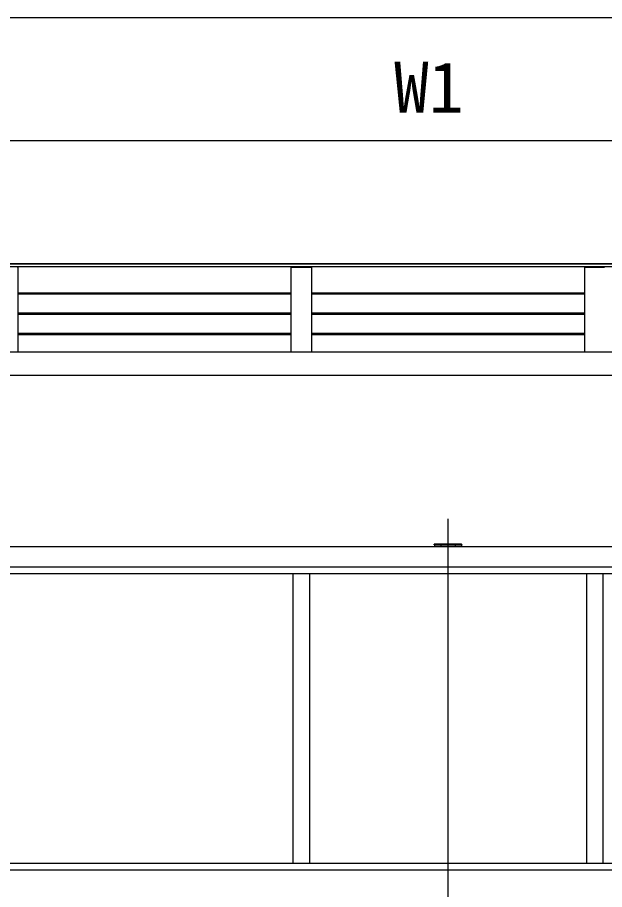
# Model space of a CAD drawing. Units: millimetres, scale not verified. Extents: x -8750 to 8750, y -13001 to 12944.
# Drawn here: x -6640 to -5208, y 3723 to 5851 of the extents above; entities that cross this region are included whole.
import ezdxf
from ezdxf.enums import TextEntityAlignment as Align

# ---------------------------------------------------------------- set-up
doc = ezdxf.new("R2010")
doc.units = ezdxf.units.MM
doc.header["$LTSCALE"] = 70
for name, color, linetype in [('0-3_YKK_12', 2, 'Continuous'), ('0-4_YKK_13', 4, 'Continuous'), ('0-5_YKK_A1', 4, 'Continuous'), ('0-6_YKK_D', 6, 'Continuous')]:
    doc.layers.add(name, color=color, linetype=linetype)
doc.styles.add('ＭＳ ゴシック', font='')
doc.styles.get('ＭＳ ゴシック').set_extended_font_data('MS Gothic')

msp = doc.modelspace()

# ---------------------------------------------------------------- linework, layer by layer
at = {"layer": '0-3_YKK_12'}
msp.add_line((-5590, 4627.61), (-5590, 1613.5), dxfattribs=at)
at = {"layer": '0-4_YKK_13'}
for p, q in [((-5622.41, 4566.4), (-5621.91, 4566.4)), ((-5622, 4563.9), (-5558, 4563.9)), ((-5621.91, 4566.4), (-5558.09, 4566.4)), ((-5558.09, 4566.4), (-5557.59, 4566.4)), ((-5556.5, 4563.9), (-5558, 4563.9)), ((-5556.6, 4565.46), (-5556.5, 4563.9))]:
    msp.add_line(p, q, dxfattribs=at)
msp.add_lwpolyline([(-5622, 4563.9), (-5623.5, 4563.9), (-5623.4, 4565.46)], dxfattribs=at)
for centre, start, end in [((-5622.41, 4565.4), 90, 176.5), ((-5557.59, 4565.4), 3.5, 90)]:
    msp.add_arc(centre, 1, start, end, dxfattribs=at)
at = {"layer": '0-5_YKK_A1'}
for p, q in [((-220, 5242.43), (-7390.3, 5242.43)), ((-7380, 5249.73), (-220, 5249.73)), ((-7340, 5250.85), (-220, 5250.85)), ((-220, 5249.89), (-7340, 5249.89)), ((-6639, 5240.51), (-6639, 5034.71)), ((-5973, 5240.51), (-5973, 5034.71)), ((-5972.01, 5241.51), (-5967.17, 5241.58)), ((-5967.17, 5241.58), (-5928.83, 5241.58)), ((-5928.83, 5241.58), (-5923.99, 5241.51)), ((-5923, 5240.51), (-5923, 5034.71)), ((-5257, 5240.52), (-5257, 5034.71)), ((-5256.01, 5241.51), (-5251.17, 5241.58)), ((-5251.17, 5241.58), (-5212.83, 5241.58)), ((-5212.83, 5241.58), (-5207.99, 5241.51)), ((-5973, 5178.48), (-6639, 5178.48)), ((-5973, 5175.5), (-6639, 5175.5)), ((-5257, 5178.48), (-5923, 5178.48)), ((-5257, 5175.5), (-5923, 5175.5)), ((-5973, 5129.04), (-6639, 5129.04)), ((-5257, 5129.05), (-5923, 5129.05)), ((-5973, 5126.06), (-6639, 5126.06)), ((-5257, 5126.07), (-5923, 5126.07)), ((-5973.03, 5076.57), (-6639.03, 5076.57)), ((-5973, 5079.61), (-6639, 5079.61)), ((-5257.03, 5076.57), (-5923.03, 5076.57)), ((-5257, 5079.61), (-5923, 5079.61)), ((-7380, 5034.71), (-220, 5034.71)), ((-7380, 4978.39), (-220, 4978.39)), ((-3800, 4558.9), (-7380, 4558.9)), ((-5623, 4563.9), (-5623, 4558.9)), ((-5607.5, 4563.9), (-5607.5, 4558.9)), ((-5572.5, 4563.9), (-5572.5, 4558.9)), ((-5557, 4563.9), (-5557, 4558.9)), ((-7380, 4510.4), (-3800, 4510.4)), ((-7360, 4494.4), (-3800, 4494.4)), ((-5968, 4494.4), (-5968, 3787.4)), ((-5928, 4494.4), (-5928, 3787.4)), ((-5252, 4494.4), (-5252, 3787.4)), ((-5212, 4494.4), (-5212, 3787.4)), ((-7380, 3787.4), (-3800, 3787.4)), ((-7380, 3771.4), (-3800, 3771.4))]:
    msp.add_line(p, q, dxfattribs=at)
for centre, start, end in [((-6640, 5240.51), 359.84961, 89.33225), ((-5972, 5240.51), 90.66782, 179.85648), ((-5924, 5240.51), 359.84961, 89.33225), ((-5256, 5240.51), 90.66782, 179.85648)]:
    msp.add_arc(centre, 0.997, start, end, dxfattribs=at)
at = {"layer": '0-6_YKK_D'}
for p, q in [((-7400, 5850.85), (-200, 5850.85)), ((-7380, 5550.85), (-3800, 5550.85))]:
    msp.add_line(p, q, dxfattribs=at)

# ---------------------------------------------------------------- texts
at = {"layer": '0-6_YKK_D', "style": 'ＭＳ ゴシック'}
msp.add_text('W1', height=124.6, dxfattribs=at).set_placement((-5721.36, 5580.85), align=Align.BOTTOM_LEFT)

doc.saveas('drawing.dxf')
